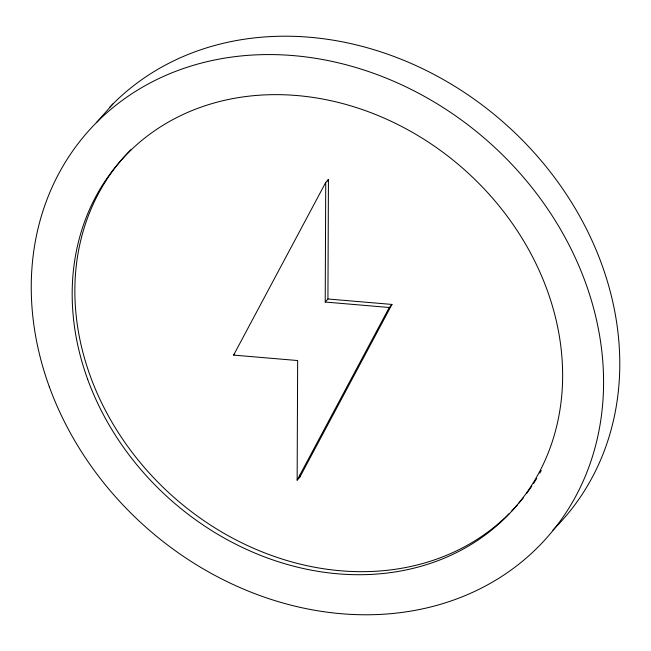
<?xml version="1.0" encoding="UTF-8"?>
<svg xmlns="http://www.w3.org/2000/svg" width="651" height="651" viewBox="0 0 651 651"><rect width="100%" height="100%" fill="white"/><g stroke="black" fill="none" stroke-linecap="round" stroke-linejoin="round"><path stroke-width="0.98" d="M391.967 304.432L299.842 477.102L297.141 480.161L297.653 360.54L233.611 355.104L325.736 182.435L328.446 179.367L327.925 298.988L325.223 302.048L389.265 307.492L391.967 304.432L327.925 298.988M299.842 477.102L299.851 475.075M325.223 302.048L325.736 182.435M327.486 181.157L328.446 179.367M297.141 480.161L389.265 307.492M96.682 122.347L112.908 103.965M233.611 355.104L234.694 353.875M109.425 107.545A306.385 257.845 41.4 0 1 514.445 132.356A306.385 257.845 41.4 0 1 552.902 530.06M509.228 513.598A262.556 220.966 41.4 0 1 164.028 488.217A262.556 220.966 41.4 0 1 130.957 149.657M541.282 470.453A262.556 220.966 41.4 0 1 539.817 473.131M536.733 478.412A262.556 220.966 41.4 0 1 533.478 483.603M531.786 486.159A262.556 220.966 41.4 0 1 526.464 493.661M523.355 497.706A262.556 220.966 41.4 0 1 518.823 503.207M517.496 504.745A262.556 220.966 41.4 0 1 511.336 511.442M87.665 379.313A262.556 220.966 41.4 0 0 506.519 516.658A262.556 220.966 41.4 0 0 357.977 108.099A262.556 220.966 41.4 0 0 87.665 379.313M49.321 386.759A306.385 257.845 41.4 0 0 538.092 547.035A306.385 257.845 41.4 0 0 364.755 70.275A306.385 257.845 41.4 0 0 49.321 386.759"/></g></svg>
